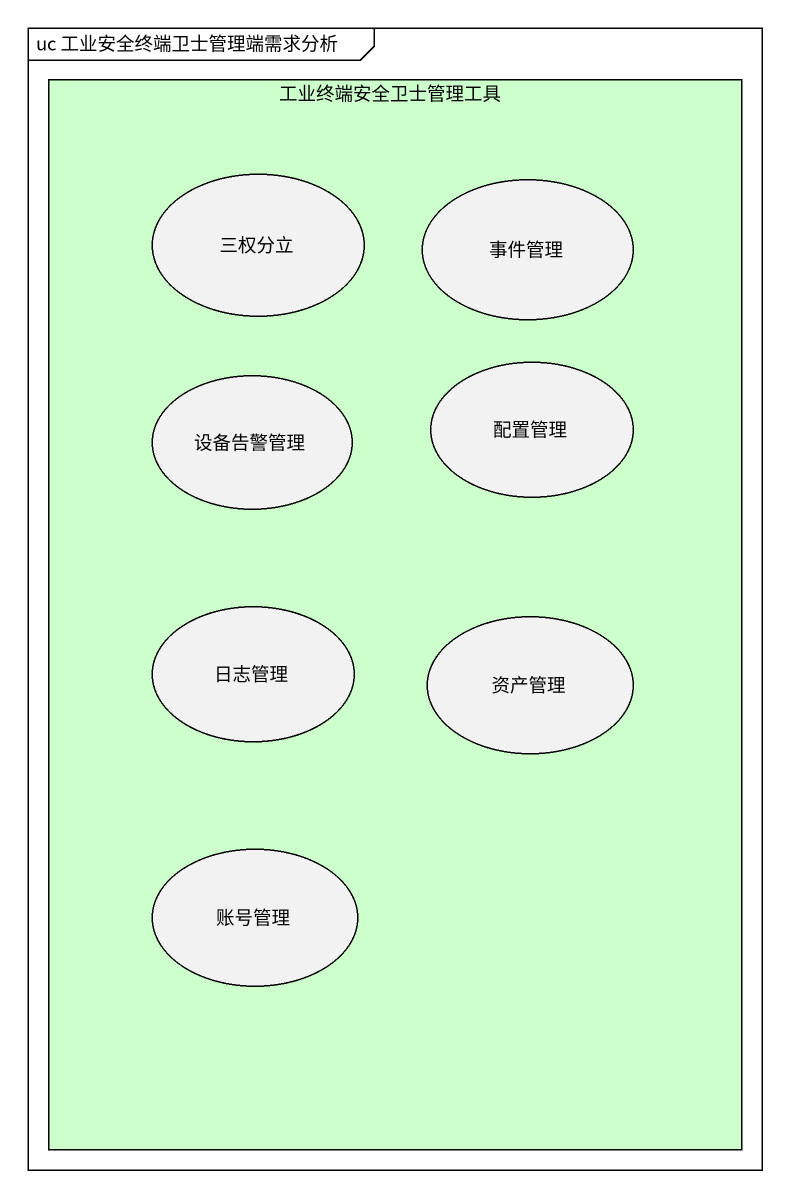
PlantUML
@startuml
mainframe uc 工业安全终端卫士管理端需求分析
rectangle 工业终端安全卫士管理工具 #CCFFCC {
  usecase 三权分立
  usecase 事件管理
  usecase 设备告警管理
  usecase 配置管理
  usecase 日志管理
  usecase 资产管理
  usecase 账号管理
}
@enduml
